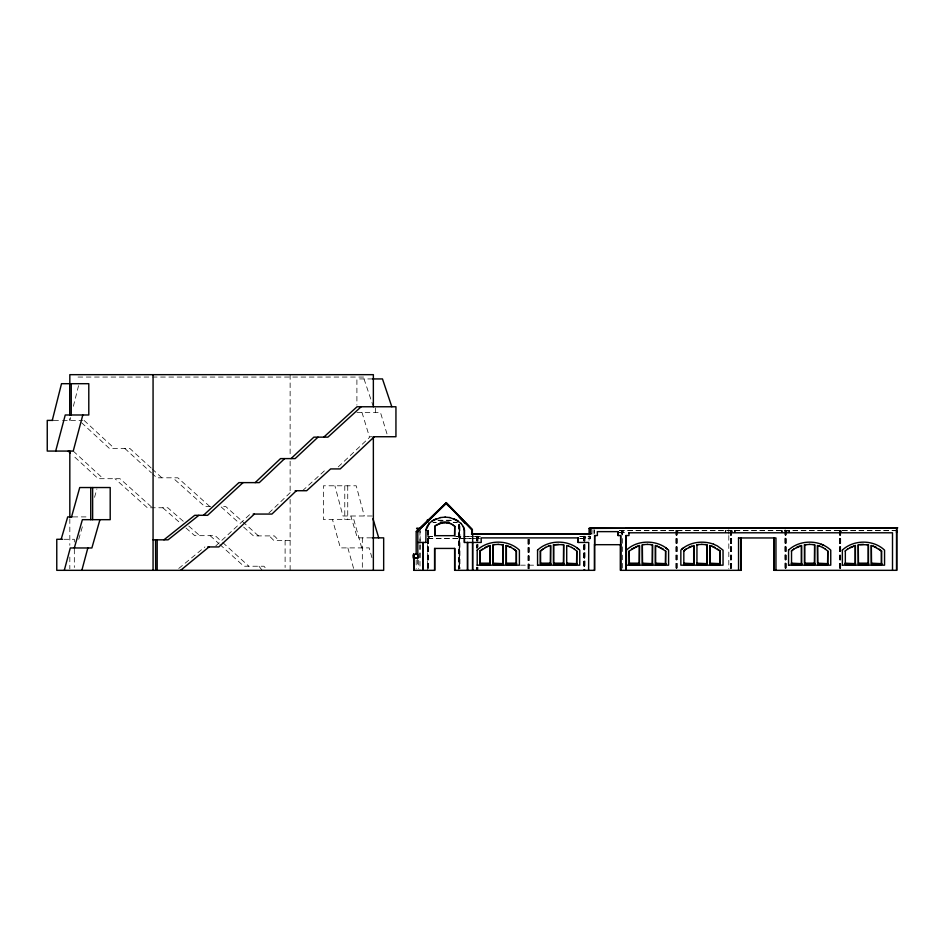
<?xml version="1.0" encoding="UTF-8"?>
<svg xmlns="http://www.w3.org/2000/svg" width="945" height="945" viewBox="0 0 945 945"><rect width="100%" height="100%" fill="white"/><g stroke="black" fill="none" stroke-linecap="round" stroke-linejoin="round"><path stroke-width="0.71" stroke-dasharray="4.72 3.54" d="M70.532 417.572L69.824 420.395L69.824 417.442M73.379 406.279L78.707 385.099M94.559 497.33L96.898 488.931M78.718 539.288L83.219 523.896M268.864 513.052L292.229 490.727M338.227 466.913L370.216 436.732L374.338 436.732M215.779 545.927L250.248 514.068M302.53 490.727L326.533 468.921M178.759 568.453L204.9 546.931M78.022 377.055L365.16 377.055M372.519 378.933L356.903 378.933L356.903 405.11M356.903 412.386L380.445 412.386L387.025 434.027M53.735 420.395L61.697 420.395M62.512 420.395L82.64 420.395M210.617 506.555L204.829 506.555L172.817 477.804M372.141 515.994L342.94 515.994L334.884 485.789M73.001 516.903L89.09 516.903M437.925 520.222L450.942 520.222M438.492 520.423L451.875 520.423M432.798 522.29L435.739 522.29M453.151 522.29L457.734 522.29M433.649 522.502L436.495 522.502M453.612 522.502L456.648 522.502M417.796 530.617L420.147 530.617L420.147 543.446M594.37 530.464L594.37 532.744M619.424 530.464L896.521 530.464M594.192 530.677L594.192 532.531M619.566 530.677L896.226 530.677M621.704 532.153L623.381 532.153L623.381 530.677M619.566 532.531L626.901 532.531M619.424 532.744L626.795 532.744M427.943 536.37L433.861 536.37M455.372 536.37L480.202 536.37M579.994 536.37L590.46 536.37L590.46 541.532M427.66 536.583L434.098 536.583M456.163 536.583L465.164 536.583M467.043 536.583L480.214 536.583M579.757 536.583L590.46 536.583M371.598 537.847L357.364 537.847L350.796 515.994M427.66 538.059L429.337 538.059L429.337 536.583M459.01 538.059L460.687 538.059L460.687 536.583M477.048 538.059L478.725 538.059L478.725 536.583M584.057 538.059L585.735 538.059L585.735 536.583M428.227 538.437L465.164 538.437M465.578 538.437L480.214 538.437M579.757 538.437L590.46 538.437M427.943 538.65L480.202 538.65M579.994 538.65L590.46 538.65M64.083 539.288L74.324 539.288L74.324 542.111M290.127 540.445L273.814 540.445L269.278 535.898M419.934 557.609L420.147 544.863M520.589 565.181L535.969 565.181M183.236 521.238L167.808 507.76L147.373 507.76L114.959 478.702M188.74 526.046L199.761 535.673M162.788 507.76L180.412 523.164M185.929 527.971L194.741 535.673L215.176 535.673L221.685 541.591M258.481 535.898L225.76 506.555L220.74 506.555L239.286 523.176M243.645 527.097L253.461 535.898L274.31 535.898L278.834 540.445M209.849 506.555L177.837 477.804L156.823 477.804L152.547 473.882M151.318 506.792L119.98 478.702L98.233 478.702L72.517 455.017M222.772 542.572L248.842 566.232M210.144 535.673L218.838 543.564M219.925 544.544L243.81 566.232L263.998 566.232L267.187 570.331M151.153 467.999L129.76 448.367L109.325 448.367L80.124 421.387M152.216 468.98L161.843 477.804M124.728 448.367L151.472 472.902M73.249 451.072L103.253 478.702M84.058 420.395L114.345 448.367M258.977 566.232L262.167 570.331M364.014 378.933L372.897 405.37M361.982 412.386L369.389 436.732M371.952 557.715L369.2 547.899L340.389 547.899L332.475 519.549M361.734 547.899L353.82 519.549L323.438 519.549L323.438 485.789L356.23 485.789L364.286 515.994M347.854 547.899L354.139 570.331M841.452 530.677L841.452 532.153M840.707 530.299L840.707 570.331M840.412 530.299L840.412 570.331M840.27 530.464L840.27 568.689M839.999 530.464L840.188 570.154M839.916 530.464L839.916 570.154M839.774 530.299L839.774 570.331M839.479 530.299L839.503 570.154M789.323 530.464L789.311 532.531M789.146 530.464L789.04 532.531M788.874 530.677L788.874 532.531M786.937 530.677L786.937 532.153M786.193 530.299L786.193 570.331M785.886 530.299L785.886 570.331M785.661 530.464L785.661 570.154M785.484 530.464L785.484 570.154M785.401 530.464L785.401 570.154M785.118 529.708L785.26 570.331M784.964 530.299L784.976 570.154M782.2 530.677L782.2 532.531M781.952 530.464L781.94 532.531M781.669 530.677L781.669 532.531M781.491 530.677L781.491 532.531M735.163 530.677L735.163 532.531M734.903 530.464L734.903 532.531M734.631 530.677L734.631 532.531M734.454 530.677L734.454 532.531M732.422 530.677L732.422 532.153M731.666 530.299L731.666 570.331M731.371 530.299L731.371 570.331M731.146 530.464L731.146 570.154M730.969 530.464L730.969 570.154M730.745 530.299L730.745 570.331M730.721 530.464L730.721 570.154M730.438 530.299L730.461 570.154M728.808 529.708L728.808 534.067M728.808 535.52L728.808 568.878M725.748 530.677L725.748 532.531M725.5 530.464L725.5 532.531M725.323 530.464L725.217 532.531M677.896 530.677L677.896 532.153M677.152 530.299L677.152 570.331M676.856 530.299L676.856 570.331M676.714 530.464L676.632 570.154M676.443 530.464L676.443 570.154M676.218 530.299L676.218 570.331M675.923 530.299L675.947 570.154M622.637 530.299L622.637 570.331M622.342 530.299L622.342 534.587M622.105 530.464L622.188 533.405M621.928 530.464L621.928 533.405M621.704 530.299L621.68 533.405M621.408 530.299L621.408 534.587M594.381 529.755L594.381 533.819M592.999 529.838L592.999 534.173M590.282 536.37L590.282 538.65M589.999 536.583L589.999 538.437M589.078 535.638L589.078 541.414M584.99 536.193L584.99 570.331M584.695 536.193L584.695 570.331M584.542 536.37L584.459 543.718M584.542 545.182L584.459 570.154M584.282 536.37L584.282 543.718M584.282 545.182L584.282 570.154M584.057 536.193L584.057 570.331M584.045 536.37L584.045 543.718M584.045 545.182L584.045 570.154M583.762 536.193L583.774 543.718M583.762 544.733L583.774 570.154M529.188 539.311L529.188 570.154M528.928 539.311L528.763 568.689M528.68 539.311L528.68 568.689M528.42 539.311L528.42 570.154M528.255 539.311L528.279 568.866M527.995 539.311L527.995 568.689M477.981 536.193L477.981 546.86M477.957 567.213L477.981 570.331M477.792 536.583L477.792 538.059M477.686 536.193L477.686 547.58M477.532 536.37L477.449 543.718M477.449 567.213L477.449 570.154M477.19 536.37L477.272 543.718M477.19 545.182L477.19 548.124M477.19 567.213L477.272 570.154M477.048 536.193L477.048 548.324M477.024 567.213L477.048 570.331M476.764 536.37L476.764 543.718M476.764 545.182L476.764 548.124M476.764 567.213L476.764 570.154M476.752 536.193L476.752 543.304M476.752 544.733L476.752 547.58M459.931 526.093L459.943 568.866M459.648 525.786L459.648 568.89M459.506 524.629L459.506 568.689M459.424 568.689L459.235 524.629L459.164 568.689M458.998 524.629L459.01 568.866M458.715 524.357L458.715 570.331M428.569 530.499L428.581 568.866M428.404 536.583L428.404 538.437M428.286 530.098L428.286 568.89M428.061 530.499L428.061 568.689M427.884 530.499L427.801 568.689M427.636 530.499L427.66 568.866M427.353 544.474L427.353 570.331M419.934 530.617L419.934 543.399M419.934 544.828L420.029 570.331M418.706 560.255L418.706 568.89M417.466 559.369L417.466 567.591M416.166 560.255L416.166 568.89M375.366 408.016L375.366 412.386M362.325 537.847L362.325 568.855M347.736 485.789L347.736 519.549M344.783 485.789L344.783 519.549M290.127 374.669L290.127 455.36M290.127 461.219L290.127 493.503M290.127 499.362L290.127 570.331M285.106 540.445L285.106 567.484M74.324 549.163L74.324 567.508M69.824 518.793L69.824 545.3M69.824 557.077L69.824 568.855"/><path stroke-width="1.42" d="M417.796 528.822L417.832 558.046L413.367 557.999L413.52 554.148L417.619 554.148L417.796 558.353L413.709 558.353L413.52 555.081L414.04 570.331M413.863 555.081L413.697 570.331L434.771 570.331L434.771 548.431M413.709 558.353L413.52 554.148M488.222 546.127L479.977 551.018L479.977 563.196L490.242 563.196L490.242 564.448L480.178 564.448L480.178 563.196M494.837 544.58L493.113 544.84L493.113 563.196L503.39 563.692L503.295 564.448L493.302 564.448L493.302 563.196M511.375 547.45L506.166 545.525L506.166 563.196L516.431 563.196L516.431 564.448L506.366 564.448L506.366 563.196M545.584 547.45L540.339 551.018L540.339 563.196L550.604 563.196L550.604 564.448L540.528 564.448L540.528 563.196M562.121 544.58L553.463 544.84L553.463 563.196L563.657 563.196L563.657 564.448L553.664 564.448L553.664 563.196M566.516 563.196L576.875 563.692L576.781 564.448L566.716 564.448L566.716 563.196M637.426 546.127L629.181 551.018L629.181 563.196L639.446 563.196L639.446 564.448L629.382 564.448L629.382 563.196M644.041 544.58L642.316 544.84L642.316 563.196L652.593 563.692L652.499 564.448L642.505 564.448L642.505 563.196M655.369 545.525L655.369 563.196L665.729 563.692L665.634 564.448L655.558 564.448L655.558 563.196M683.625 563.196L693.984 563.692L693.89 564.448L683.826 564.448L683.826 563.196M696.749 563.196L707.037 563.692L706.943 564.448L696.949 564.448L696.949 563.196M710.002 564.448L709.801 545.525L709.801 563.196L720.161 563.692L720.078 564.448L710.002 564.448L710.002 563.196M791.331 563.196L801.691 563.692L801.596 564.448L791.532 564.448L791.532 563.196M809.664 544.379L804.467 544.84L804.467 563.196L814.649 563.196L814.649 564.448L804.668 564.448L804.668 563.196M817.72 564.448L817.519 545.525L817.519 563.196L827.879 563.692L827.785 564.448L817.72 564.448L817.72 563.196M845.137 563.196L855.497 563.692L855.402 564.448L845.338 564.448L845.338 563.196M863.458 544.379L858.261 544.84L858.261 563.196L868.455 563.196L868.455 564.448L858.462 564.448L858.462 563.196M871.514 564.448L871.314 545.525L871.314 563.196L881.673 563.692L881.579 564.448L871.514 564.448L871.514 563.196M416.414 531.456L417.477 530.617L417.477 528.822M52.27 420.395L61.508 383.694L88.795 383.694L88.795 414.985L65.252 414.985L55.684 451.072M82.806 414.985L73.237 451.072L47.25 451.072L47.25 420.395L53.026 420.395M64.295 570.331L70.284 547.97L91.878 547.97L99.946 519.679M81.849 570.331L87.838 547.97M71.537 516.903L79.734 487.537L110.199 487.537L110.199 519.679L82.38 519.679L74.324 547.97M61.165 539.288L67.709 516.903L72.103 516.903M425.841 542.454L425.971 530.11L429.207 523.506M419.58 528.373L446.347 502.622L472.37 529.672L472.37 533.701M446.347 502.622L420.029 528.373L416.568 528.373L420.324 528.822M419.863 528.822L437.559 511.517M441.717 507.441L445.945 503.366M420.253 528.822L446.335 503.366L471.898 529.932L471.898 534.079M296.352 490.727L271.924 514.068L253.165 514.068M255.162 482.623L280.547 458.597L295.147 458.597L318.004 437.145M284.669 458.597L259.284 482.623L238.92 482.623L203.458 515.308M374.338 436.732L340.212 468.921L330.632 468.921L306.653 490.727L295.171 490.727M291.025 458.597L313.882 437.145L327.891 437.145L361.155 406.763M254.37 514.068L218.827 546.931L207.699 546.931M243.042 482.623L207.581 515.308L194.729 515.308L163.946 539.831M323.769 437.145L357.033 406.763L395.943 406.763L395.943 436.732L373.358 436.732L373.358 570.331M477.13 550.144C488.388 539.524 508.15 539.406 519.396 550.144L519.396 565.181L477.13 565.181M537.492 550.144C548.75 539.524 568.5 539.406 579.757 550.144L579.757 565.181L537.492 565.181M681.546 549.376C690.252 541.863 703.115 540.339 713.758 544.249M683.53 547.828L680.849 550.144L680.849 565.181L723.043 565.181L723.043 550.144L717.243 545.844L713.558 544.249M788.496 550.144C799.742 539.524 819.504 539.406 830.749 550.144L830.749 565.181L788.496 565.181M842.29 550.144C853.548 539.524 873.31 539.406 884.555 550.144L884.555 565.181L842.29 565.181M180.613 570.331L209.022 546.931M451.769 524.262L454.722 526.211L454.722 535.673L434.735 535.673L434.735 526.211L439.33 523.542M479.977 551.018L482.517 549.092M540.339 551.018L542.879 549.092M685.184 549.73L683.625 551.018L686.164 549.092M791.331 551.018L792.902 549.73M793.883 549.092L791.532 551.018L791.532 564.448M845.137 551.018L847.677 549.092M198.852 515.308L168.056 539.831L153.066 539.831M436.023 525.16L442.945 522.691M631.532 549.092L639.446 545.525L639.446 564.448M685.964 549.092L693.89 545.525L693.89 564.448M793.682 549.092L801.596 545.525L801.596 564.448M847.476 549.092L855.402 545.525L855.402 564.448M432.184 520.837L440.547 517.553M436.153 518.817C431.357 520.789 426.514 524.9 425.971 530.11M485.021 547.45L490.242 545.525L490.242 564.448M545.383 547.45L548.584 546.127M688.669 547.45L691.669 546.127M796.387 547.45L799.387 546.127M850.181 547.45L855.402 545.525M548.383 546.127L550.604 545.525L550.604 564.448M440.89 523.022L444.835 522.585M553.463 544.84L558.66 544.379M696.749 544.84L698.485 544.58M804.467 544.84L806.191 544.58M440.429 517.553L445.213 517.116M494.637 544.58L498.298 544.379M643.84 544.58L647.502 544.379M698.284 544.58L701.946 544.379M859.796 544.58L868.455 544.84L868.455 564.448M589.078 534.197L589.078 528.409L590.849 527.96M590.389 527.96L626.511 528.267L589.078 528.409M372.519 378.933L382.477 378.933L391.821 406.763M427.353 520.045L428.581 520.045M427.376 520.222L428.569 520.222M427.66 520.423L428.581 520.423M440.134 522.29L448.934 522.29M440.783 522.502L449.513 522.502M434.735 526.211L434.936 535.673M453.246 525.16L454.722 526.211M454.722 526.589L454.533 535.673M626.051 527.818L897.75 527.818L626.062 528.267M592.999 528.397L594.381 528.397M472.37 529.672L448.899 505.74M471.898 529.932L471.827 534.079M463.251 526.66L464.456 530.11L464.456 542.454M896.521 530.464L896.521 532.744M418.706 531.456L416.166 531.456L416.166 554.491M628.862 532.791L892.505 532.791L892.505 570.331M471.921 533.701L590.849 533.701M471.449 534.079L590.849 534.079L590.779 528.409M372.283 537.847L383.67 537.847L383.67 570.331L56.771 570.331L56.771 539.288L62.618 539.288M738.482 537.953L775.951 537.953L775.951 570.331M417.796 542.454L425.971 542.454M620.605 544.686L594.381 544.686L594.381 570.331M493.113 544.84L493.302 564.448M501.559 544.58L503.295 544.84L503.295 564.448M563.657 564.448L563.657 544.84L563.456 563.196M642.316 544.84L642.505 564.448M652.499 564.448L652.499 544.84L652.298 563.196M706.943 564.448L706.943 544.84L706.742 563.196M814.649 564.448L814.649 544.84L814.448 563.196M858.261 544.84L858.462 564.448M866.719 544.58L868.455 544.84M490.242 545.525L490.042 563.196M550.604 545.525L550.403 563.196M639.446 545.525L639.245 563.196M513.879 549.092L516.431 551.018L516.431 564.448M576.781 564.448L576.781 551.018L576.58 563.196M629.181 551.018L629.382 564.448M665.634 564.448L665.634 551.018L665.434 563.196M717.527 549.092L720.078 551.018L720.078 564.448M827.785 564.448L827.785 551.018L827.584 563.196M879.039 549.092L881.579 551.018L881.579 564.448M480.273 563.692L490.337 563.692M493.396 563.692L503.39 563.692M506.449 563.692L516.525 563.692M540.623 563.692L550.687 563.692M553.758 563.692L563.74 563.692M566.811 563.692L576.875 563.692M629.476 563.692L639.541 563.692M642.6 563.692L652.593 563.692M655.653 563.692L665.729 563.692M683.908 563.692L693.984 563.692M697.044 563.692L707.037 563.692M710.097 563.692L720.161 563.692M791.626 563.692L801.691 563.692M804.762 563.692L814.744 563.692M817.815 563.692L827.879 563.692M845.421 563.692L855.497 563.692M858.556 563.692L868.549 563.692M871.609 563.692L881.673 563.692M444.634 522.585L446.725 522.691M809.463 544.379L813.125 544.58M701.745 544.379L705.407 544.58M647.301 544.379L650.963 544.58M498.098 544.379L503.295 544.84M445.095 517.116L449.879 517.553M812.924 544.58L814.649 544.84M705.206 544.58L706.943 544.84M650.762 544.58L652.499 544.84M446.524 522.691L448.568 523.022M561.921 544.58L563.657 544.84M449.749 517.553L458.124 520.837M871.314 545.525L876.535 547.45M817.519 545.525L819.728 546.127M709.801 545.525L715.022 547.45M568.736 546.127L566.716 545.525L566.716 564.448M448.367 523.022L450.328 523.542M506.166 545.525L511.174 547.45L516.431 551.018M873.334 546.127L881.579 551.018M819.539 546.127L822.729 547.45M711.821 546.127L720.078 551.018M657.377 546.127L665.634 551.018M568.536 546.127L571.737 547.45M450.127 523.542L451.97 524.262M821.264 544.249L823.721 545.312M454.143 518.817L461.219 523.506M822.54 547.45L825.434 549.092M663.284 549.092L655.558 545.525L655.558 564.448M571.536 547.45L574.442 549.092M665.93 547.828C654.33 539.619 636.812 540.209 626.405 550.144L626.405 565.181L668.599 565.181L668.599 550.144L665.859 547.828L667.513 549.376M825.233 549.092L827.785 551.018M574.241 549.092L576.781 551.018M576.875 547.828L578.659 549.376M68.229 451.072L70.367 453.045M446.973 504.429L449.017 506.555M459.235 517.175L465.377 523.554M461.101 523.506L463.369 526.66L464.456 530.11M372.956 518.722L378.709 537.847M155.559 539.831L155.677 570.331M896.84 528.267L896.84 570.331L773.979 570.331L773.979 537.953M896.521 528.267L896.521 570.331M881.39 551.018L881.39 563.196M868.254 544.84L868.254 563.196M855.201 545.525L855.201 563.196M845.338 551.018L845.338 564.448M842.361 550.144L842.361 565.181M804.668 544.84L804.668 564.448M801.395 545.525L801.395 563.196M788.567 550.144L788.567 565.181M774.179 537.953L774.179 570.331M741.258 537.953L741.258 570.331L620.404 570.331L620.404 544.686M741.057 537.953L741.057 570.331M738.553 537.953L738.553 570.331M719.877 551.018L719.877 563.196M696.949 544.84L696.949 564.448M693.689 545.525L693.689 563.196M683.826 551.018L683.826 564.448M628.98 532.791L628.98 535.543L625.897 535.543L625.897 570.331M626.015 535.543L626.015 570.331M620.735 570.331L620.735 535.543L618.065 535.543L618.065 531.633M620.605 535.543L620.605 570.331M618.184 535.543L618.184 531.633L597.287 531.633L597.417 535.543L594.582 535.543L594.582 544.686M594.7 535.543L594.7 570.331L454.616 570.331L454.616 548.431M590.46 528.409L590.46 534.079M588.617 570.331L588.735 542.454L578.104 542.454L578.104 537.894M578.222 542.454L578.222 537.894L481.111 537.894L481.229 542.454L464.338 542.454L464.338 530.11M553.664 544.84L553.664 564.448M540.528 551.018L540.528 564.448M537.563 550.144L537.563 565.181M516.23 551.018L516.23 563.196M506.366 545.525L506.366 564.448M503.094 544.84L503.094 563.196M480.178 551.018L480.178 564.448M477.201 550.144L477.201 565.181M472.665 534.079L472.665 570.331M472.547 542.454L472.547 570.331M467.598 542.454L467.598 570.331M467.468 542.454L467.468 570.331M454.805 570.331L454.805 548.431L434.57 548.431L434.57 570.331M428.404 520.423L428.404 521.9M427.66 520.045L427.66 521.9M373.358 406.763L373.358 374.669L69.824 374.669L69.824 383.516M157.177 539.831L157.177 570.331M153.066 374.669L153.066 570.331M92.634 487.537L92.634 519.679M90.744 487.537L90.744 519.679M71.241 383.694L71.241 414.985M69.824 451.072L69.824 517.328M69.717 383.694L69.717 414.985M423.254 570.331L423.254 542.454L423.124 570.331"/></g></svg>
